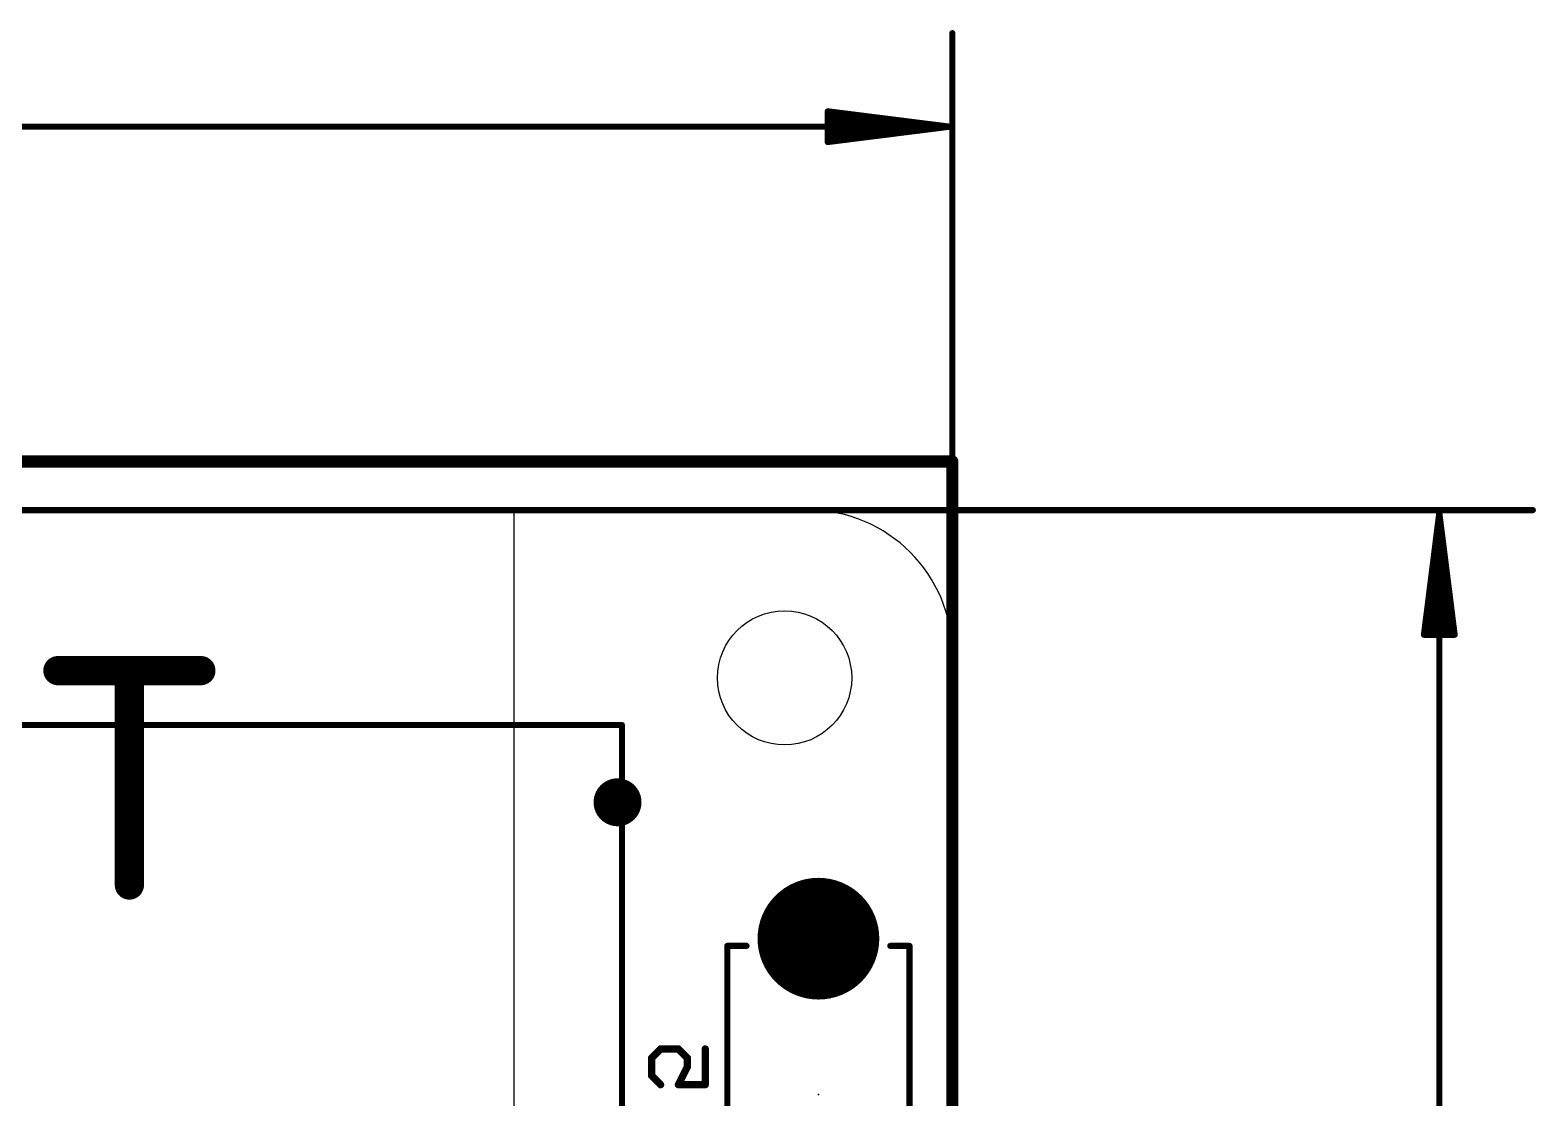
# Model space of a CAD drawing. Extents: x -7.9 to 68.7, y -16.1 to 75.4.
# Drawn here: x 37.27 to 68.69, y 52.76 to 75.04 of the extents above; entities that cross this region are included whole.
import ezdxf

# ---------------------------------------------------------------- set-up
doc = ezdxf.new("R2010")
doc.units = 0
for name, color, linetype in [('1', 12, 'CONTINUOUS'), ('16', 132, 'CONTINUOUS'), ('17', 110, 'CONTINUOUS'), ('20', 53, 'CONTINUOUS'), ('22', 6, 'CONTINUOUS'), ('23', 53, 'CONTINUOUS'), ('24', 53, 'CONTINUOUS'), ('47', 253, 'CONTINUOUS')]:
    doc.layers.add(name, color=color, linetype=linetype)

# ---------------------------------------------------------------- blocks, each defined once
blk = doc.blocks.new('ROUNDP')
at = {"const_width": 0.5}
blk.add_lwpolyline([(0, -0.25, 1), (0, 0.25, 1), (0, -0.25)], format="xyb", dxfattribs=at)
blk = doc.blocks.new('PIE')
at = {"const_width": 0.5}
blk.add_lwpolyline([(0, -0.25, 1), (0, 0.25, 1), (0, -0.25)], format="xyb", dxfattribs=at)

msp = doc.modelspace()

# ---------------------------------------------------------------- linework, layer by layer
at = {"layer": '16', "const_width": 0.254}
for points in [[(56.515, 66.04), (-0.127, 66.04)], [(56.515, 0), (56.515, 66.04)]]:
    msp.add_lwpolyline(points, dxfattribs=at)
at = {"layer": '16', "const_width": 0.127}
for points in [[(56.5785, 66.04, 1), (56.4515, 66.04)], [(56.515, 65.9765, 1), (56.515, 66.1035)]]:
    msp.add_lwpolyline(points, format="xyb", dxfattribs=at)
at = {"layer": '20'}
for p, q in [((3.015, 65.024), (53.515, 65.024)), ((47.371, 65.024), (45.339, 65.024)), ((47.371, 52.324), (47.371, 65.024)), ((56.515, 62.024), (56.515, 3.024))]:
    msp.add_line(p, q, dxfattribs=at)
at = {"layer": '20', "const_width": 0.6096}
for points in [[(37.854, 61.675), (40.8368, 61.675)], [(39.3454, 57.2008), (39.3454, 61.675)]]:
    msp.add_lwpolyline(points, dxfattribs=at)
at = {"layer": '20', "const_width": 0.3048}
for points in [[(37.854, 61.8274, 1), (37.854, 61.5226)], [(39.4978, 61.675, 1), (39.193, 61.675)], [(40.8368, 61.5226, 1), (40.8368, 61.8274)], [(39.193, 57.2008, 1), (39.4978, 57.2008)]]:
    msp.add_lwpolyline(points, format="xyb", dxfattribs=at)
at = {"layer": '20'}
msp.add_circle((53.015, 61.524), 1.4, dxfattribs=at)
msp.add_arc((53.515, 62.024), 3, 0, 90, dxfattribs=at)
at = {"layer": '22'}
for points, const_width in [([(49.621, 60.54), (7.021, 60.54)], 0.127), ([(49.621, 0.54), (49.621, 60.54)], 0.127), ([(51.821, 49.732), (51.821, 55.932)], 0.127), ([(51.821, 55.932), (52.221, 55.932)], 0.127), ([(55.621, 55.932), (55.221, 55.932)], 0.127), ([(55.621, 49.732), (55.621, 55.932)], 0.127), ([(50.4276, 53.7809), (50.2412, 53.5945)], 0.1524), ([(50.8005, 53.7809), (50.4276, 53.7809)], 0.1524), ([(50.9869, 53.5945), (50.8005, 53.7809)], 0.1524), ([(51.3598, 53.7809), (51.3598, 53.0352)], 0.1524), ([(50.2412, 53.5945), (50.2412, 53.2216)], 0.1524), ([(50.8005, 53.0352), (50.9869, 53.4081)], 0.1524), ([(50.9869, 53.4081), (50.9869, 53.5945)], 0.1524), ([(50.2412, 53.2216), (50.4276, 53.0352)], 0.1524), ([(51.3598, 53.0352), (50.8005, 53.0352)], 0.1524)]:
    msp.add_lwpolyline(points, dxfattribs=dict(at, const_width=const_width))
for points, const_width in [([(49.6528, 60.54, 1), (49.5892, 60.54)], 0.0635), ([(49.621, 60.5083, 1), (49.621, 60.5718)], 0.0635), ([(51.821, 55.9638, 1), (51.821, 55.9002)], 0.0635), ([(51.8528, 55.932, 1), (51.7893, 55.932)], 0.0635), ([(52.221, 55.9002, 1), (52.221, 55.9638)], 0.0635), ([(55.221, 55.9638, 1), (55.221, 55.9002)], 0.0635), ([(55.6528, 55.932, 1), (55.5892, 55.932)], 0.0635), ([(55.621, 55.9002, 1), (55.621, 55.9638)], 0.0635), ([(50.4276, 53.819, 1), (50.4276, 53.7428)], 0.0762), ([(50.4546, 53.754, 1), (50.4007, 53.8078)], 0.0762), ([(50.8274, 53.8078, 1), (50.7735, 53.754)], 0.0762), ([(50.8005, 53.7428, 1), (50.8005, 53.819)], 0.0762), ([(51.3979, 53.7809, 1), (51.3217, 53.7809)], 0.0762), ([(50.2793, 53.5945, 1), (50.2031, 53.5945)], 0.0762), ([(50.2143, 53.6214, 1), (50.2681, 53.5675)], 0.0762), ([(51.025, 53.5945, 1), (50.9488, 53.5945)], 0.0762), ([(50.9488, 53.4081, 1), (51.025, 53.4081)], 0.0762), ([(51.021, 53.391, 1), (50.9528, 53.4251)], 0.0762), ([(50.96, 53.5675, 1), (51.0138, 53.6214)], 0.0762), ([(50.2681, 53.2486, 1), (50.2143, 53.1947)], 0.0762), ([(50.2031, 53.2216, 1), (50.2793, 53.2216)], 0.0762), ([(50.4007, 53.0083, 1), (50.4546, 53.0621)], 0.0762), ([(50.8005, 53.0733, 1), (50.8005, 52.9971)], 0.0762), ([(51.3598, 52.9971, 1), (51.3598, 53.0733)], 0.0762), ([(50.7664, 53.0522, 1), (50.8346, 53.0182)], 0.0762), ([(51.3217, 53.0352, 1), (51.3979, 53.0352)], 0.0762)]:
    msp.add_lwpolyline(points, format="xyb", dxfattribs=dict(at, const_width=const_width))
at = {"layer": '23'}
msp.add_point((49.53, 58.928), dxfattribs=at)
at = {"layer": '24'}
for p in [(56.515, 65.024), (53.721, 52.832)]:
    msp.add_point(p, dxfattribs=at)
at = {"layer": '47', "const_width": 0.13}
for points in [[(56.515, 46.228), (56.515, 74.975)], [(56.45, 73.025), (53.915, 73.3442)], [(53.915, 73.3442), (53.915, 72.7058)], [(56.45, 73.025), (53.915, 73.285)], [(56.45, 73.025), (53.915, 73.155)], [(0.065, 73.025), (56.45, 73.025)], [(53.915, 72.7058), (56.45, 73.025)], [(53.915, 72.895), (56.45, 73.025)], [(53.915, 72.765), (56.45, 73.025)], [(10.414, 65.024), (68.625, 65.024)], [(66.675, 64.959), (66.3558, 62.424)], [(66.675, 64.959), (66.415, 62.424)], [(66.675, 64.959), (66.545, 62.424)], [(66.675, 64.959), (66.675, 0.065)], [(66.9942, 62.424), (66.675, 64.959)], [(66.805, 62.424), (66.675, 64.959)], [(66.935, 62.424), (66.675, 64.959)], [(66.3558, 62.424), (66.9942, 62.424)]]:
    msp.add_lwpolyline(points, dxfattribs=at)
at = {"layer": '47', "const_width": 0.065}
for points in [[(56.5475, 74.975, 1), (56.4825, 74.975)], [(53.9191, 73.3765, 1), (53.9109, 73.312)], [(53.9475, 73.3442, 1), (53.8825, 73.3442)], [(53.9183, 73.3173, 1), (53.9117, 73.2527)], [(53.9167, 73.1875, 1), (53.9133, 73.1225)], [(53.9133, 72.9275, 1), (53.9167, 72.8625)], [(56.4541, 72.9928, 1), (56.4459, 73.0572)], [(56.4459, 72.9928, 1), (56.4541, 73.0572)], [(56.4533, 72.9927, 1), (56.4467, 73.0573)], [(56.4467, 72.9927, 1), (56.4533, 73.0573)], [(56.4483, 72.9925, 1), (56.4517, 73.0575)], [(56.4517, 72.9925, 1), (56.4483, 73.0575)], [(56.45, 72.9925, 1), (56.45, 73.0575)], [(53.9117, 72.7973, 1), (53.9183, 72.7327)], [(53.9109, 72.738, 1), (53.9191, 72.6735)], [(53.8825, 72.7058, 1), (53.9475, 72.7058)], [(68.625, 64.9915, 1), (68.625, 65.0565)], [(66.7075, 64.959, 1), (66.6425, 64.959)], [(66.7072, 64.9631, 1), (66.6428, 64.9549)], [(66.7075, 64.9573, 1), (66.6425, 64.9607)], [(66.7075, 64.9607, 1), (66.6425, 64.9573)], [(66.7073, 64.9623, 1), (66.6427, 64.9557)], [(66.7073, 64.9557, 1), (66.6427, 64.9623)], [(66.7072, 64.9549, 1), (66.6428, 64.9631)], [(66.3235, 62.4281, 1), (66.388, 62.4199)], [(66.3558, 62.4565, 1), (66.3558, 62.3915)], [(66.3827, 62.4273, 1), (66.4473, 62.4207)], [(66.5125, 62.4257, 1), (66.5775, 62.4223)], [(66.7725, 62.4223, 1), (66.8375, 62.4257)], [(66.9027, 62.4207, 1), (66.9673, 62.4273)], [(66.962, 62.4199, 1), (67.0265, 62.4281)], [(66.9942, 62.3915, 1), (66.9942, 62.4565)]]:
    msp.add_lwpolyline(points, format="xyb", dxfattribs=at)

# ---------------------------------------------------------------- block references
at = {"layer": '1'}
msp.add_blockref('PIE', (49.53, 58.928), dxfattribs=at)
at = {"layer": '17', "rotation": 90}
for xscale, yscale in [(2.54, 2.54), (2.54, 2.54), (1.95, 1.95)]:
    msp.add_blockref('ROUNDP', (53.721, 56.082), dxfattribs=dict(at, xscale=xscale, yscale=yscale))

doc.saveas('drawing.dxf')
